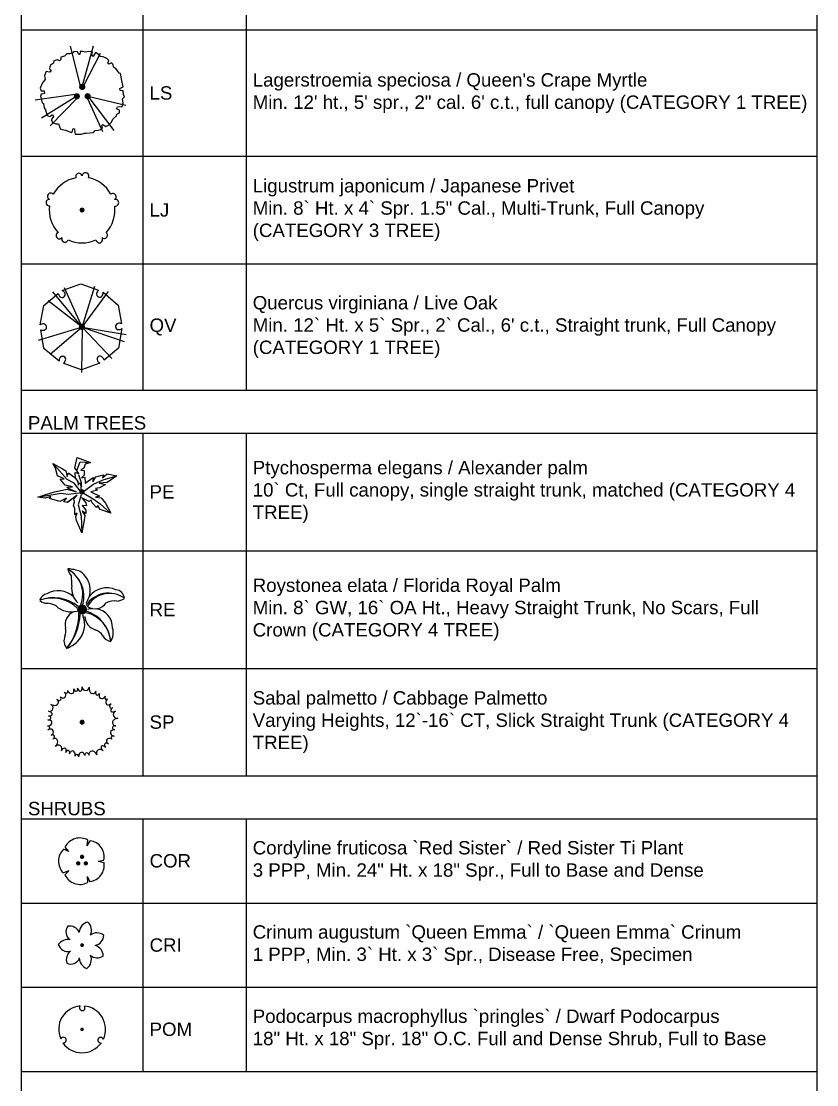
# Model space of a CAD drawing. Header units: feet. Extents: x 919634 to 928945, y 707022 to 708026.
# Drawn here: x 919835.5 to 919954.5, y 707335.8 to 707494.9 of the extents above; entities that cross this region are included whole.
import ezdxf

# ---------------------------------------------------------------- set-up
doc = ezdxf.new("R2010")
doc.units = ezdxf.units.FT
doc.header["$LTSCALE"] = 20
doc.header["$MEASUREMENT"] = 0
for name, color, linetype in [('L-SCHD-TEXT-035M', 7, 'Continuous'), ('LK-SHRB-035M', 4, 'Continuous'), ('LK-SHRB-TRNK', 3, 'Continuous'), ('LK-TREE-013M', 6, 'Continuous'), ('LK-TREE-025M', 2, 'Continuous'), ('LK-TREE-035M', 123, 'Continuous'), ('LK-TREE-050M', 2, 'Continuous'), ('LK-TREE-TRNK', 32, 'Continuous')]:
    doc.layers.add(name, color=color, linetype=linetype)
doc.styles.add('SCHEDULE HEADER', font='arial.ttf')
doc.styles.add('SCHEDULE TEXT', font='arial.ttf')
doc.styles.add('SCHEDULE TITLE', font='arial.ttf')

# ---------------------------------------------------------------- blocks, each defined once
blk = doc.blocks.new('*T204')
at = {"layer": 'L-SCHD-TEXT-035M', "color": 0, "linetype": 'ByBlock', "lineweight": -2, "transparency": 16777216}
for p, q in [((0, 0), (119.06, 0)), ((0, 0), (0, -631.42)), ((119.06, 0), (119.06, -631.42)), ((0, -7.2), (119.06, -7.2)), ((18.2, -7.2), (18.2, -13.6)), ((33.64, -7.2), (33.64, -13.6)), ((0, -13.6), (119.06, -13.6)), ((0, -20), (119.06, -20)), ((18.2, -20), (18.2, -214.1)), ((33.64, -20), (33.64, -214.1)), ((0, -38.9), (119.06, -38.9)), ((0, -56.5), (119.06, -56.5)), ((0, -74.1), (119.06, -74.1)), ((0, -93), (119.06, -93)), ((0, -109.1), (119.06, -109.1)), ((0, -125.2), (119.06, -125.2)), ((0, -144.1), (119.06, -144.1)), ((0, -160.2), (119.06, -160.2)), ((0, -179.1), (119.06, -179.1)), ((0, -195.2), (119.06, -195.2)), ((0, -214.1), (119.06, -214.1)), ((0, -220.51), (119.06, -220.51)), ((18.2, -220.51), (18.2, -271.81)), ((33.64, -220.51), (33.64, -271.81)), ((0, -238.11), (119.06, -238.11)), ((0, -255.71), (119.06, -255.71)), ((0, -271.81), (119.06, -271.81)), ((0, -278.21), (119.06, -278.21)), ((18.2, -278.21), (18.2, -316.01)), ((33.64, -278.21), (33.64, -316.01)), ((0, -290.81), (119.06, -290.81)), ((0, -303.41), (119.06, -303.41)), ((0, -316.01), (119.06, -316.01)), ((0, -322.41), (119.06, -322.41)), ((18.2, -322.41), (18.2, -448.41)), ((33.64, -322.41), (33.64, -448.41)), ((0, -335.01), (119.06, -335.01)), ((0, -347.61), (119.06, -347.61)), ((0, -360.21), (119.06, -360.21)), ((0, -372.81), (119.06, -372.81)), ((0, -385.41), (119.06, -385.41)), ((0, -398.01), (119.06, -398.01)), ((0, -410.61), (119.06, -410.61)), ((0, -423.21), (119.06, -423.21)), ((0, -435.81), (119.06, -435.81)), ((0, -448.41), (119.06, -448.41)), ((0, -454.81), (119.06, -454.81)), ((18.2, -454.81), (18.2, -505.21)), ((33.64, -454.81), (33.64, -505.21)), ((0, -467.41), (119.06, -467.41)), ((0, -480.01), (119.06, -480.01)), ((0, -492.61), (119.06, -492.61)), ((0, -505.21), (119.06, -505.21)), ((0, -511.61), (119.06, -511.61)), ((18.2, -511.61), (18.2, -599.81)), ((33.64, -511.61), (33.64, -599.81)), ((0, -524.21), (119.06, -524.21)), ((0, -536.81), (119.06, -536.81)), ((0, -549.41), (119.06, -549.41)), ((0, -562.01), (119.06, -562.01)), ((0, -574.61), (119.06, -574.61)), ((0, -587.21), (119.06, -587.21)), ((0, -599.81), (119.06, -599.81)), ((0, -606.22), (119.06, -606.22)), ((18.2, -606.22), (18.2, -631.42)), ((33.64, -606.22), (33.64, -631.42)), ((0, -618.82), (119.06, -618.82)), ((0, -631.42), (119.06, -631.42))]:
    blk.add_line(p, q, dxfattribs=at)
at = {"layer": 'L-SCHD-TEXT-035M', "color": 0, "transparency": 16777216, "char_height": 2}
for s, insert, width, attachment_point, style in [('^JSYMBOL', (1, -13.1), 16.2, 7, 'SCHEDULE HEADER'), ('^JCODE', (19.2, -13.1), 13.4366, 7, 'SCHEDULE HEADER'), ('^JBOTANICAL / COMMON NAME', (34.64, -13.1), 83.4216, 7, 'SCHEDULE HEADER'), ('^JTREES', (1, -19.5), 117.0581, 7, 'SCHEDULE HEADER'), ('Bursera simaruba / Gumbo Limbo^JMin. 12` Ht. x 5` Spr. 2" Cal., 6\' c.t., Single Straight Trunk, Full Canopy (CATEGORY 1 TREE)', (34.64, -29.45), 83.4216, 4, 'SCHEDULE TEXT'), ('BU', (19.2, -29.45), 13.4366, 4, 'SCHEDULE TEXT'), ('Clusia rosea / Pitch Apple^JMin. 10` Ht. x 4` Spr. 2" Cal. 5\' c.t. Single Straight Trunk, Full Canopy (CATEGORY 2 TREE)', (34.64, -47.7), 83.4216, 4, 'SCHEDULE TEXT'), ('CR', (19.2, -47.7), 13.4366, 4, 'SCHEDULE TEXT'), ('Coccoloba diversifolia / Pigeon Plum^JMin. 10` Ht. x 4` Spr., 2" Cal., 5\' c.t., Single Straight Trunk, Full Canopy (CATEGORY 2 TREE)', (34.64, -65.3), 83.4216, 4, 'SCHEDULE TEXT'), ('CO', (19.2, -65.3), 13.4366, 4, 'SCHEDULE TEXT'), ('Conocarpus erectus / Green Buttonwood^JMin. 12` Ht. x 5` Spr., 2.5" Cal., 6\' c.t., Single Straight Trunk, Full Canopy (CATEGORY 1 TREE)', (34.64, -83.55), 83.4216, 4, 'SCHEDULE TEXT'), ('CE', (19.2, -83.55), 13.4366, 4, 'SCHEDULE TEXT'), ('Conocarpus erectus sericeus / Silver Buttonwood^JMin. 10` Ht. x 4` Spr., 1.5" Cal., 5\' c.t., Single Straight Trunk, Full Canopy (CATEGORY 3 TREE)', (34.64, -101.05), 83.4216, 4, 'SCHEDULE TEXT'), ('CS', (19.2, -101.05), 13.4366, 4, 'SCHEDULE TEXT'), ('Cordia sebestena / Orange Geiger Tree^JMin. 10` Ht. x 4` Spr. 2" Cal. Min. 5\' c.t., Single Straight Trunk, Full Canopy (CATEGORY 2 TREE)', (34.64, -117.15), 83.4216, 4, 'SCHEDULE TEXT'), ('CG', (19.2, -117.15), 13.4366, 4, 'SCHEDULE TEXT'), ('Delonix regia / Royal Poinciana^JMin. 18` Ht. x 10` Spr., 6" Cal., Single Straight leader, Full Canopy (CATEGORY 1 TREE)', (34.64, -134.65), 83.4216, 4, 'SCHEDULE TEXT'), ('DR', (19.2, -134.65), 13.4366, 4, 'SCHEDULE TEXT'), ('Elaeocarpus decipiens / Japanese Blueberry Tree^JMin. 10` Ht. x 4` Spr., 2" cal., 5` c.t., Full dense canopy (CATEGORY 2 TREE)', (34.64, -152.15), 83.4216, 4, 'SCHEDULE TEXT'), ('ED', (19.2, -152.15), 13.4366, 4, 'SCHEDULE TEXT'), ('Lagerstroemia speciosa / Queen\'s Crape Myrtle^JMin. 12\' ht., 5\' spr., 2" cal. 6\' c.t., full canopy (CATEGORY 1 TREE)', (34.64, -169.65), 83.4216, 4, 'SCHEDULE TEXT'), ('LS', (19.2, -169.65), 13.4366, 4, 'SCHEDULE TEXT'), ('Ligustrum japonicum / Japanese Privet^JMin. 8` Ht. x 4` Spr. 1.5" Cal., Multi-Trunk, Full Canopy (CATEGORY 3 TREE)', (34.64, -187.15), 83.4216, 4, 'SCHEDULE TEXT'), ('LJ', (19.2, -187.15), 13.4366, 4, 'SCHEDULE TEXT'), ("Quercus virginiana / Live Oak^JMin. 12` Ht. x 5` Spr., 2` Cal., 6' c.t., Straight trunk, Full Canopy (CATEGORY 1 TREE)", (34.64, -204.65), 83.4216, 4, 'SCHEDULE TEXT'), ('QV', (19.2, -204.65), 13.4366, 4, 'SCHEDULE TEXT'), ('^JPALM TREES', (1, -220.01), 117.0581, 7, 'SCHEDULE HEADER'), ('Ptychosperma elegans / Alexander palm^J10` Ct, Full canopy, single straight trunk, matched (CATEGORY 4 TREE)', (34.64, -229.31), 83.4216, 4, 'SCHEDULE TEXT'), ('PE', (19.2, -229.31), 13.4366, 4, 'SCHEDULE TEXT'), ('Roystonea elata / Florida Royal Palm^JMin. 8` GW, 16` OA Ht., Heavy Straight Trunk, No Scars, Full Crown (CATEGORY 4 TREE)', (34.64, -246.91), 83.4216, 4, 'SCHEDULE TEXT'), ('RE', (19.2, -246.91), 13.4366, 4, 'SCHEDULE TEXT'), ('Sabal palmetto / Cabbage Palmetto^JVarying Heights, 12`-16` CT, Slick Straight Trunk (CATEGORY 4 TREE)', (34.64, -263.76), 83.4216, 4, 'SCHEDULE TEXT'), ('SP', (19.2, -263.76), 13.4366, 4, 'SCHEDULE TEXT'), ('^JSHRUBS', (1, -277.71), 117.0581, 7, 'SCHEDULE HEADER'), ('Cordyline fruticosa `Red Sister` / Red Sister Ti Plant^J3 PPP, Min. 24" Ht. x 18" Spr., Full to Base and Dense', (34.64, -284.51), 83.4216, 4, 'SCHEDULE TEXT'), ('COR', (19.2, -284.51), 13.4366, 4, 'SCHEDULE TEXT'), ('Crinum augustum `Queen Emma` / `Queen Emma` Crinum^J1 PPP, Min. 3` Ht. x 3` Spr., Disease Free, Specimen', (34.64, -297.11), 83.4216, 4, 'SCHEDULE TEXT'), ('CRI', (19.2, -297.11), 13.4366, 4, 'SCHEDULE TEXT'), ('Podocarpus macrophyllus `pringles` / Dwarf Podocarpus^J18" Ht. x 18" Spr. 18" O.C. Full and Dense Shrub, Full to Base', (34.64, -309.71), 83.4216, 4, 'SCHEDULE TEXT'), ('POM', (19.2, -309.71), 13.4366, 4, 'SCHEDULE TEXT'), ('^JSHRUB AREAS', (1, -321.91), 117.0581, 7, 'SCHEDULE HEADER'), ('Callicarpa americana / American Beautyberry^JMin. 18" ht.  x 18" spr., 24" o.c., full and dense', (34.64, -328.71), 83.4216, 4, 'SCHEDULE TEXT'), ('CAA', (19.2, -328.71), 13.4366, 4, 'SCHEDULE TEXT'), ('Chrysobalanus icaco `Red Tip` / Red Tip Cocoplum^JMin. 24" HT. x 24" Sprd., Full to Base and Dense, 24" O.C.', (34.64, -341.31), 83.4216, 4, 'SCHEDULE TEXT'), ('CHR', (19.2, -341.31), 13.4366, 4, 'SCHEDULE TEXT'), ('Clusia Guttifera / Small leaf clusia^JMin. 36" Ht. x 30" Spr, Full to Base and Dense, 30" o.c.', (34.64, -353.91), 83.4216, 4, 'SCHEDULE TEXT'), ('CLD3', (19.2, -353.91), 13.4366, 4, 'SCHEDULE TEXT'), ('Conocarpus erectus sericeus / Silver Buttonwood^JMin. 24" Ht. x 24" Spr., Bush Form, Full to Base and Dense, 24" O.C.', (34.64, -366.51), 83.4216, 4, 'SCHEDULE TEXT'), ('CES', (19.2, -366.51), 13.4366, 4, 'SCHEDULE TEXT'), ('Hamelia patens \'Calusa\' / Dwarf Firebush^JMin., 18" HT. x 18" Spr., Full to Base and Dense, 24" O.C.', (34.64, -379.11), 83.4216, 4, 'SCHEDULE TEXT'), ('HAM', (19.2, -379.11), 13.4366, 4, 'SCHEDULE TEXT'), ('Philodendron\'Xanadu\' / Dwarf Philodendron^JMIN. 16" X 18" SPR.. 18" O.C.', (34.64, -391.71), 83.4216, 4, 'SCHEDULE TEXT'), ('PHI', (19.2, -391.71), 13.4366, 4, 'SCHEDULE TEXT'), ('Podocarpus macrophyllus / Podocarpus^JMin. 48" Ht. x 18" Spr., Full to Base and Densee, 18" O.C. ', (34.64, -404.31), 83.4216, 4, 'SCHEDULE TEXT'), ('POD', (19.2, -404.31), 13.4366, 4, 'SCHEDULE TEXT'), ('Psychotria nervosa \'Little Psycho\' / Dwarf Wild Coffee^JMin. 18" Ht. x 18" Spr. 18" O.C. Full and Dense Shrub, Full to Edge of Pot', (34.64, -416.91), 83.4216, 4, 'SCHEDULE TEXT'), ('PSY', (19.2, -416.91), 13.4366, 4, 'SCHEDULE TEXT'), ('Serenoa repens / Saw Palmetto^JMin. 36" Ht. x 30" Spr. 30" O.C. Full and Dense Shrub, Full to Edge of Pot', (34.64, -429.51), 83.4216, 4, 'SCHEDULE TEXT'), ('SER', (19.2, -429.51), 13.4366, 4, 'SCHEDULE TEXT'), ('Zamia pumila / Coontie^JMin. 18" Ht. x 18" Spr., Full and Dense, No Spots, 24" O.C., ', (34.64, -442.11), 83.4216, 4, 'SCHEDULE TEXT'), ('ZAM', (19.2, -442.11), 13.4366, 4, 'SCHEDULE TEXT'), ('^JGRASSES', (1, -454.31), 117.0581, 7, 'SCHEDULE HEADER'), ('Hymenocallis latifolia / Spider Lily^JMin. 18" Ht. x 18" Spr., Fully Rooted and Dense, 18" O.C., ', (34.64, -461.11), 83.4216, 4, 'SCHEDULE TEXT'), ('HYM', (19.2, -461.11), 13.4366, 4, 'SCHEDULE TEXT'), ('Muhlenbergia capillaris / Pink Muhly Grass^JMin. 18" HT. x 18" Sprd., Fully Rooted and Dense, 24" O.C.', (34.64, -473.71), 83.4216, 4, 'SCHEDULE TEXT'), ('MUH', (19.2, -473.71), 13.4366, 4, 'SCHEDULE TEXT'), ('Tripsacum dactyloides / Fakahatchee Grass^JMin. 36" ht. x 24" spr, 30" o.c.', (34.64, -486.31), 83.4216, 4, 'SCHEDULE TEXT'), ('FAK', (19.2, -486.31), 13.4366, 4, 'SCHEDULE TEXT'), ('Tripsacum floridanum / Dwarf Fakahatchee Grass^JMin. 18"  HT. x 18" Sprd., Fully Rooted and Dense, 24" O.C.', (34.64, -498.91), 83.4216, 4, 'SCHEDULE TEXT'), ('TRF', (19.2, -498.91), 13.4366, 4, 'SCHEDULE TEXT'), ('^JGROUND COVERS', (1, -511.11), 117.0581, 7, 'SCHEDULE HEADER'), ('Ficus microcarpa `Green Island` / Green Island Ficus^JMin. 12" Ht. x 12" Sprd., Fully Rooted and Dense, 12" O.C.', (34.64, -517.91), 83.4216, 4, 'SCHEDULE TEXT'), ('FIC', (19.2, -517.91), 13.4366, 4, 'SCHEDULE TEXT'), ('Glandularia maritima / Beach Verbena^JMin. 8" HT. x 8" Sprd., Full and Dense, 12" O.C.', (34.64, -530.51), 83.4216, 4, 'SCHEDULE TEXT'), ('GLA', (19.2, -530.51), 13.4366, 4, 'SCHEDULE TEXT'), ('Helianthus debilis / Dune Sunflower^JMin. 18" Ht. x 18" Sprd., 24" O.C., Full and Dense', (34.64, -543.11), 83.4216, 4, 'SCHEDULE TEXT'), ('HEL', (19.2, -543.11), 13.4366, 4, 'SCHEDULE TEXT'), ('Ilex vomitoria `Nana` / Dwarf Yaupon^JMin. 12" Ht. x 12" Spr. 18" O.C. Full and Dense Shrub, Full to Edge of Pot', (34.64, -555.71), 83.4216, 4, 'SCHEDULE TEXT'), ('ILV', (19.2, -555.71), 13.4366, 4, 'SCHEDULE TEXT'), ('Juniperus chinensis `parsonii` / Parsoni juniper^JMin. 12" Ht.  x 18" Sprd., 24" O.C., Full and Dense', (34.64, -568.31), 83.4216, 4, 'SCHEDULE TEXT'), ('JUP', (19.2, -568.31), 13.4366, 4, 'SCHEDULE TEXT'), ('Salvia coccinea / Sage, Tropical Red^JMin. 12" ht. x 12" spr., full to base, 18" o.c.', (34.64, -580.91), 83.4216, 4, 'SCHEDULE TEXT'), ('SAL', (19.2, -580.91), 13.4366, 4, 'SCHEDULE TEXT'), ('Trachelospermum asiaticum `Minima` / Minima Jasmine^JMin. 12" Ht. x 18" Spr., 18" O.C., Full to Edge of Pot', (34.64, -593.51), 83.4216, 4, 'SCHEDULE TEXT'), ('TRA', (19.2, -593.51), 13.4366, 4, 'SCHEDULE TEXT'), ('^JSOD AND MULCH', (1, -605.72), 117.0581, 7, 'SCHEDULE HEADER'), ('Shredded Melaleuca / Mulch^JFree of Foreign Materials and Weeds, Minimum Depth After Settling Shall be 3"; Quantity to be Verified in the Field', (34.64, -612.52), 83.4216, 4, 'SCHEDULE TEXT'), ('MULCH', (19.2, -612.52), 13.4366, 4, 'SCHEDULE TEXT'), ('Stenotaphrum secundatum `Floritam` / Floritam St. Augustine Sod^JDisease Free, Laid Tightly w/ Staggered Joints, Rolled and Sanded to Level Lawn *Quantity to be Verified in the Field', (34.64, -625.12), 83.4216, 4, 'SCHEDULE TEXT'), ('SOD', (19.2, -625.12), 13.4366, 4, 'SCHEDULE TEXT')]:
    blk.add_mtext(s, dxfattribs=dict(at, insert=insert, width=width, attachment_point=attachment_point, style=style))
blk = doc.blocks.new('TREE-DCID-208')
at = {"layer": 'LK-TREE-013M'}
for p, q in [((0.002, 0.075), (0.138, 0.574)), ((-0.084, -0.019), (-0.57, -0.086)), ((0.068, -0.039), (0.387, -0.454))]:
    blk.add_line(p, q, dxfattribs=at)
at = {"layer": 'LK-TREE-025M'}
for p, q in [((0.017, 0.082), (0.222, 0.483)), ((-0.064, -0.039), (-0.494, -0.305)), ((0.07, -0.037), (0.533, -0.149))]:
    blk.add_line(p, q, dxfattribs=at)
at = {"layer": 'LK-TREE-035M'}
for p, q in [((-0.02, 0.087), (-0.14, 0.57)), ((-0.063, -0.068), (-0.389, -0.4)), ((0.064, -0.065), (0.25, -0.468))]:
    blk.add_line(p, q, dxfattribs=at)
at = {"layer": 'LK-TREE-050M'}
blk.add_lwpolyline([(-0.022, 0.506), (-0.029, 0.469), (-0.04, 0.467), (-0.055, 0.502), (-0.099, 0.504), (-0.108, 0.487), (-0.151, 0.478), (-0.184, 0.478), (-0.213, 0.449), (-0.257, 0.436), (-0.257, 0.406), (-0.276, 0.39), (-0.298, 0.403), (-0.342, 0.39), (-0.349, 0.362), (-0.384, 0.34), (-0.392, 0.318), (-0.397, 0.294), (-0.375, 0.274), (-0.39, 0.255), (-0.436, 0.261), (-0.458, 0.213), (-0.449, 0.163), (-0.471, 0.138), (-0.491, 0.106), (-0.509, 0.06), (-0.498, 0.025), (-0.46, 0.025), (-0.456, -0.006), (-0.498, -0.013), (-0.506, -0.039), (-0.485, -0.12), (-0.467, -0.127), (-0.46, -0.179), (-0.445, -0.205), (-0.423, -0.273), (-0.392, -0.284), (-0.36, -0.26), (-0.349, -0.284), (-0.377, -0.324), (-0.355, -0.361), (-0.32, -0.376), (-0.287, -0.374), (-0.276, -0.405), (-0.261, -0.437), (-0.2, -0.451), (-0.13, -0.481), (-0.121, -0.47), (-0.11, -0.431), (-0.092, -0.435), (-0.086, -0.483), (-0.084, -0.499), (-0.005, -0.501), (0.03, -0.486), (0.05, -0.488), (0.14, -0.481), (0.16, -0.455), (0.197, -0.451), (0.23, -0.444), (0.247, -0.422), (0.239, -0.391), (0.252, -0.383), (0.287, -0.407), (0.322, -0.391), (0.357, -0.352), (0.372, -0.319), (0.418, -0.275), (0.423, -0.258), (0.455, -0.24), (0.455, -0.208), (0.42, -0.192), (0.431, -0.166), (0.486, -0.164), (0.501, -0.12), (0.493, -0.07), (0.515, -0.045), (0.504, -0.017), (0.501, 0.027), (0.464, 0.031), (0.46, 0.057), (0.501, 0.075), (0.484, 0.154), (0.469, 0.237), (0.449, 0.241), (0.412, 0.298), (0.385, 0.309), (0.374, 0.349), (0.359, 0.368), (0.326, 0.349), (0.313, 0.364), (0.324, 0.397), (0.302, 0.421), (0.258, 0.441), (0.223, 0.443), (0.206, 0.465), (0.164, 0.491), (0.136, 0.445), (0.12, 0.458), (0.127, 0.502), (0.081, 0.504), (0.044, 0.495), (0.006, 0.504)], close=True, dxfattribs=at)
at = {"layer": 'LK-TREE-TRNK', "const_width": 0.0375}
for points in [[(-0.017, 0.075, 1), (0.021, 0.075, 1)], [(-0.082, -0.039, 1), (-0.045, -0.039, 1)], [(0.049, -0.039, 1), (0.087, -0.039, 1)]]:
    blk.add_lwpolyline(points, format="xyb", close=True, dxfattribs=at)
blk = doc.blocks.new('TREE-SIMP-021')
at = {"layer": 'LK-TREE-050M'}
for centre, radius, start, end in [((-0.004, 0.003), 0.495, 100.5016, 151.0925), ((-0.048, 0.509), 0.0494, 12.3744, 201.2618), ((0.051, 0.516), 0.051, 330.3524, 176.4177), ((0, 0), 0.5, 28.8519, 78.9897), ((-0.475, 0.208), 0.051, 42.4333, 248.4177), ((0.469, 0.203), 0.0494, 300.3744, 129.2618), ((0.507, 0.111), 0.051, 258.3524, 104.4177), ((-0.499, 0.112), 0.0494, 84.3744, 273.2618), ((0, 0), 0.5, 172.8519, 222.9897), ((0, 0), 0.5, 316.8519, 6.9897), ((-0.345, -0.387), 0.051, 114.3524, 320.4177), ((-0.26, -0.44), 0.0494, 156.3744, 345.2618), ((0, 0), 0.5, 244.8519, 294.9897), ((0.262, -0.448), 0.051, 183.854, 32.4177), ((0.338, -0.383), 0.0494, 228.3744, 57.2618)]:
    blk.add_arc(centre, radius, start, end, dxfattribs=at)
at = {"layer": 'LK-TREE-TRNK', "const_width": 0.0375}
blk.add_lwpolyline([(-0.019, 0, 1), (0.019, 0, 1)], format="xyb", close=True, dxfattribs=at)
blk = doc.blocks.new('TREE-DCID-109')
at = {"layer": 'LK-TREE-013M'}
for q in [(-0.36, 0.433), (-0.217, 0.482), (0.518, -0.176), (0.541, -0.09)]:
    blk.add_line((0, 0), q, dxfattribs=at)
at = {"layer": 'LK-TREE-025M'}
for q in [(0.326, 0.436), (-0.538, -0.167), (-0.393, -0.338)]:
    blk.add_line((0, 0), q, dxfattribs=at)
at = {"layer": 'LK-TREE-035M'}
for q in [(0.155, 0.502), (-0.415, 0.324), (-0.007, -0.561), (0.367, -0.386)]:
    blk.add_line((0, 0), q, dxfattribs=at)
at = {"layer": 'LK-TREE-050M'}
blk.add_lwpolyline([(0.258, 0.427), (0.444, 0.27), (0.484, 0.043, 0.127189), (0.44, 0.044, 0.875318), (0.449, -0.032, 0.149076), (0.49, -0.02), (0.447, -0.258), (0.27, -0.407, 0.127189), (0.249, -0.369, 0.875318), (0.188, -0.414, 0.149076), (0.219, -0.443), (-0.009, -0.526), (-0.226, -0.447, 0.127189), (-0.203, -0.409, 0.875318), (-0.273, -0.379, 0.149076), (-0.283, -0.421), (-0.469, -0.264), (-0.509, -0.036, 0.127189), (-0.465, -0.038, 0.875318), (-0.474, 0.038, 0.149076), (-0.515, 0.026), (-0.472, 0.265), (-0.295, 0.413, 0.127189), (-0.274, 0.375, 0.875318), (-0.213, 0.42, 0.149076), (-0.244, 0.45), (-0.016, 0.532), (0.202, 0.453, 0.127189), (0.179, 0.416, 0.875318), (0.249, 0.385, 0.149076)], format="xyb", close=True, dxfattribs=at)
at = {"layer": 'LK-TREE-TRNK', "const_width": 0.0375}
blk.add_lwpolyline([(-0.019, 0, 1), (0.019, 0, 1)], format="xyb", close=True, dxfattribs=at)
blk = doc.blocks.new('TREE-PALM-011')
at = {"layer": 'LK-TREE-013M'}
for p, q in [((-0.212, 0.175), (-0.395, 0.384)), ((-0.026, 0.425), (0.115, 0.417)), ((0.161, 0.107), (0.297, 0.172)), ((0.297, 0.172), (0.475, 0.221)), ((-0.298, -0.022), (-0.607, -0.076)), ((-0.054, -0.181), (-0.015, -0.342)), ((0.258, -0.167), (0.399, -0.298)), ((-0.015, -0.342), (-0.003, -0.568))]:
    blk.add_line(p, q, dxfattribs=at)
at = {"layer": 'LK-TREE-025M'}
for p, q in [((-0.103, 0.342), (-0.069, 0.487)), ((-0.376, 0.337), (-0.414, 0.4)), ((-0.414, 0.4), (-0.277, 0.326)), ((-0.347, 0.225), (-0.376, 0.337)), ((-0.277, 0.326), (-0.232, 0.296)), ((-0.047, 0.258), (-0.103, 0.342)), ((-0.076, 0.303), (-0.026, 0.425)), ((-0.312, 0.182), (-0.254, 0.185)), ((-0.237, 0.094), (-0.312, 0.182)), ((-0.113, 0.124), (-0.212, 0.175)), ((-0.209, 0.216), (-0.193, 0.268)), ((-0.098, 0.276), (-0.047, 0.258)), ((-0.092, 0.189), (-0.098, 0.276)), ((-0.009, 0.127), (-0.044, 0.242)), ((0.042, 0.122), (0.158, 0.204)), ((0.152, 0.143), (0.193, 0.211)), ((0.193, 0.211), (0.304, 0.242)), ((0.288, 0.199), (0.356, 0.255)), ((0.356, 0.255), (0.493, 0.225)), ((-0.497, -0.031), (-0.39, 0)), ((-0.39, 0), (-0.211, 0.039)), ((-0.215, 0.069), (-0.136, 0.073)), ((-0.194, 0.048), (-0.215, 0.069)), ((-0.211, 0.039), (-0.084, 0.003)), ((-0.084, 0.003), (-0.194, 0.048)), ((-0.028, 0.016), (-0.113, 0.124)), ((-0.054, 0.095), (-0.036, 0.131)), ((-0.011, 0.031), (-0.009, 0.127)), ((0.027, 0.011), (0.161, 0.107)), ((-0.627, -0.075), (-0.497, -0.031)), ((-0.523, -0.087), (-0.627, -0.075)), ((-0.462, -0.094), (-0.442, -0.067)), ((-0.313, -0.137), (-0.462, -0.094)), ((-0.196, -0.037), (-0.298, -0.022)), ((-0.26, -0.14), (-0.219, -0.09)), ((-0.208, -0.148), (-0.26, -0.14)), ((-0.035, -0.016), (-0.196, -0.037)), ((-0.121, -0.193), (-0.108, -0.141)), ((-0.116, -0.097), (-0.078, -0.054)), ((-0.108, -0.141), (-0.116, -0.097)), ((-0.015, -0.042), (-0.054, -0.181)), ((0.1, -0.135), (-0.004, -0.086)), ((0.03, -0.025), (0.158, -0.097)), ((0.142, -0.156), (0.128, -0.117)), ((0.158, -0.097), (0.258, -0.167)), ((-0.103, -0.236), (-0.121, -0.193)), ((-0.102, -0.323), (-0.103, -0.236)), ((0.203, -0.222), (0.142, -0.156)), ((0.254, -0.247), (0.221, -0.193)), ((0.405, -0.302), (0.254, -0.247)), ((-0.07, -0.303), (-0.102, -0.323)), ((-0.086, -0.354), (-0.07, -0.303)), ((-0.077, -0.405), (-0.086, -0.354)), ((-0.002, -0.579), (-0.077, -0.405))]:
    blk.add_line(p, q, dxfattribs=at)
at = {"layer": 'LK-TREE-035M'}
for p, q in [((-0.069, 0.487), (0.118, 0.416)), ((0.025, 0.334), (-0.017, 0.305)), ((-0.017, 0.305), (0.03, 0.303)), ((0.118, 0.416), (0.044, 0.394)), ((-0.254, 0.185), (-0.347, 0.225)), ((-0.232, 0.296), (-0.209, 0.216)), ((-0.193, 0.268), (-0.118, 0.215)), ((-0.118, 0.215), (-0.092, 0.189)), ((0.028, 0.237), (-0.01, 0.201)), ((-0.01, 0.201), (0.038, 0.207)), ((0.158, 0.204), (0.152, 0.143)), ((0.304, 0.242), (0.288, 0.199)), ((-0.136, 0.073), (-0.237, 0.094)), ((-0.036, 0.131), (-0.009, 0.07)), ((0.245, 0.055), (0.191, 0.046)), ((0.191, 0.046), (0.219, 0.025)), ((0.357, 0.133), (0.244, 0.123)), ((0.244, 0.123), (0.331, 0.104)), ((-0.442, -0.067), (-0.523, -0.087)), ((-0.219, -0.09), (-0.313, -0.137)), ((-0.068, -0.048), (-0.208, -0.148)), ((-0.078, -0.054), (-0.205, -0.147)), ((-0.004, -0.086), (0.054, -0.155)), ((0.128, -0.117), (0.1, -0.135)), ((0.25, -0.06), (0.189, -0.075)), ((0.189, -0.075), (0.271, -0.082)), ((0, -0.195), (0.055, -0.261)), ((0.065, -0.199), (0, -0.195)), ((0.052, -0.305), (0.003, -0.272)), ((0.003, -0.272), (0.037, -0.332)), ((0.221, -0.193), (0.203, -0.222)), ((0.332, -0.162), (0.405, -0.302)), ((0.023, -0.43), (-0.002, -0.579))]:
    blk.add_line(p, q, dxfattribs=at)
at = {"layer": 'LK-TREE-050M'}
for p, q in [((0.044, 0.394), (0.025, 0.334)), ((0.03, 0.303), (0.028, 0.237)), ((-0.092, 0.189), (-0.06, 0.149)), ((0.038, 0.207), (0.042, 0.122)), ((0.493, 0.225), (0.357, 0.133)), ((-0.06, 0.149), (-0.054, 0.095)), ((0.219, 0.025), (0.126, 0.002)), ((0.126, 0.002), (0.25, -0.06)), ((0.331, 0.104), (0.245, 0.055)), ((0.271, -0.082), (0.332, -0.162)), ((0.055, -0.261), (0.052, -0.305)), ((0.054, -0.155), (0.065, -0.199)), ((0.037, -0.332), (0.023, -0.43))]:
    blk.add_line(p, q, dxfattribs=at)
at = {"layer": 'LK-TREE-TRNK', "const_width": 0.0375}
blk.add_lwpolyline([(0.001, -0.019, 1), (-0.001, 0.019, 1)], format="xyb", close=True, dxfattribs=at)
blk = doc.blocks.new('TREE-PALM-041')
at = {"layer": 'LK-TREE-013M'}
for centre, radius, start, end in [((-0.372, 0.163), 0.395, 344.7768, 61.0692), ((-0.356, 0.191), 0.365, 338.6686, 60.9385), ((-0.36, -0.355), 0.503, 51.6225, 110.1516), ((-0.376, -0.31), 0.456, 46.1981, 109.9457), ((0.334, -0.134), 0.34, 54.0893, 147.3792), ((0.346, -0.117), 0.32, 54.0343, 152.47), ((-0.723, -0.058), 0.683, 320.9913, 0.958), ((-0.759, -0.017), 0.737, 320.2897, 356.6002), ((-0.04, -0.433), 0.403, 4.9849, 76.9143), ((-0.088, -0.451), 0.454, 5.9321, 71.7258)]:
    blk.add_arc(centre, radius, start, end, dxfattribs=at)
at = {"layer": 'LK-TREE-035M'}
for centre, radius, start, end in [((-0.185, 0.11), 0.402, 66.3043, 89.2588), ((-0.012, 0.54), 0.17, 190.3649, 224.1151), ((-0.816, 0.334), 0.687, 357.2418, 7.2817), ((-0.175, 0.245), 0.278, 323.8983, 56.83), ((0.135, 0.27), 0.267, 173.2307, 224.6322), ((0.313, -0.003), 0.277, 65.5809, 143.6588), ((-0.416, 0.082), 0.121, 103.9495, 162.4386), ((-0.303, -0.047), 0.284, 46.3344, 119.9193), ((0.415, 0.131), 0.119, 4.3095, 84.3421), ((0.406, 0.353), 0.25, 277.816, 300.0136), ((-0.444, 0.213), 0.134, 228.2207, 272.7252), ((-0.45, -0.147), 0.227, 57.7063, 86.9435), ((-0.136, 0.258), 0.287, 227.8407, 285.3886), ((0.142, -0.232), 0.243, 93.0427, 107.8907), ((0.164, 0.179), 0.17, 237.7456, 326.3428), ((0.142, -0.232), 0.243, 359.9178, 79.8431), ((0.401, -0.094), 0.203, 79.0208, 118.4619), ((-0.039, -0.19), 0.175, 113.9028, 194.2622), ((-0.269, -0.188), 0.302, 314.7284, 23.3372), ((0.22, -0.078), 0.186, 183.6258, 252.7756), ((-0.358, -0.275), 0.155, 336.5198, 15.4301), ((0.125, -0.404), 0.154, 28.2288, 75.0142), ((0.19, -0.291), 0.204, 326.1721, 16.5871), ((-0.084, -0.395), 0.144, 155.9413, 219.774), ((0.401, -0.242), 0.167, 212.3504, 256.3272), ((-0.434, 0.026), 0.571, 294.7574, 311.3827)]:
    blk.add_arc(centre, radius, start, end, dxfattribs=at)
at = {"layer": 'LK-TREE-TRNK', "const_width": 0.0625}
blk.add_lwpolyline([(-0.026, 0.017, 1), (0.026, -0.017, 1)], format="xyb", close=True, dxfattribs=at)
blk = doc.blocks.new('TREE-SIMP-050')
at = {"layer": 'LK-TREE-050M'}
for points in [[(-0.217, 0.477, 0.231941), (-0.168, 0.432, 0.403646), (-0.125, 0.46, 0.128377), (-0.127, 0.503, 0.200456), (-0.111, 0.476, 0.512109), (-0.068, 0.483, 0.244908), (-0.069, 0.514, 0.019838), (-0.05, 0.478, 0.649211), (-0.006, 0.487, 0.098861), (0, 0.536)], [(0, 0.532, 0.92387), (0.109, 0.532, 0.068201), (0.114, 0.473, 0.418161), (0.179, 0.435, 0.237434), (0.21, 0.468, 0.084258), (0.203, 0.442, 0.532572), (0.243, 0.413, 0.225968), (0.262, 0.433, 0.121249), (0.257, 0.391, 0.454143), (0.312, 0.36, 0.210611), (0.351, 0.396, 0.143881), (0.344, 0.362, 0.352237), (0.367, 0.347, 0.123809), (0.387, 0.355)], [(-0.506, 0.165, 0.92387), (-0.472, 0.268, 0.068201), (-0.415, 0.254, 0.418161), (-0.359, 0.305, 0.237434), (-0.38, 0.344, 0.084258), (-0.357, 0.33, 0.532572), (-0.318, 0.359, 0.225968), (-0.33, 0.382, 0.121249), (-0.292, 0.366, 0.454143), (-0.246, 0.408, 0.210611), (-0.268, 0.456, 0.143881), (-0.238, 0.439, 0.352237), (-0.217, 0.456, 0.123809), (-0.218, 0.478)], [(0.387, 0.354, 0.231941), (0.359, 0.293, 0.403646), (0.399, 0.261, 0.128377), (0.439, 0.276, 0.200456), (0.418, 0.253, 0.512109), (0.439, 0.214, 0.244908), (0.468, 0.224, 0.019838), (0.439, 0.195, 0.649211), (0.461, 0.156, 0.098861), (0.51, 0.166)], [(-0.521, -0.059, 0.231941), (-0.463, -0.026, 0.403646), (-0.476, 0.023, 0.128377), (-0.518, 0.035, 0.200456), (-0.487, 0.041, 0.512109), (-0.481, 0.084, 0.244908), (-0.51, 0.093, 0.019838), (-0.47, 0.1, 0.649211), (-0.465, 0.144, 0.098861), (-0.51, 0.166)], [(0.506, 0.165, 0.92387), (0.54, 0.061, 0.068201), (0.485, 0.038, 0.418161), (0.469, -0.036, 0.237434), (0.51, -0.055, 0.084258), (0.483, -0.057, 0.532572), (0.468, -0.103, 0.225968), (0.492, -0.115, 0.121249), (0.451, -0.124, 0.454143), (0.439, -0.186, 0.210611), (0.485, -0.211, 0.143881), (0.451, -0.215, 0.352237), (0.443, -0.241, 0.123809), (0.457, -0.259)], [(-0.313, -0.431, 0.92387), (-0.401, -0.366, 0.068201), (-0.37, -0.316, 0.418161), (-0.401, -0.247, 0.237434), (-0.445, -0.255, 0.084258), (-0.424, -0.238, 0.532572), (-0.439, -0.192, 0.225968), (-0.466, -0.196, 0.121249), (-0.438, -0.165, 0.454143), (-0.464, -0.108, 0.210611), (-0.517, -0.114, 0.143881), (-0.491, -0.091, 0.352237), (-0.501, -0.065, 0.123809), (-0.522, -0.059)], [(0.456, -0.258, 0.231941), (0.39, -0.251, 0.403646), (0.371, -0.298, 0.128377), (0.398, -0.332, 0.200456), (0.37, -0.319, 0.512109), (0.339, -0.351, 0.244908), (0.358, -0.376, 0.019838), (0.321, -0.357, 0.649211), (0.291, -0.39, 0.098861), (0.315, -0.434)], [(-0.105, -0.514, 0.231941), (-0.118, -0.448, 0.403646), (-0.169, -0.445, 0.128377), (-0.193, -0.481, 0.200456), (-0.189, -0.45, 0.512109), (-0.229, -0.431, 0.244908), (-0.247, -0.457, 0.019838), (-0.24, -0.416, 0.649211), (-0.281, -0.398, 0.098861), (-0.315, -0.434)], [(0.313, -0.431, 0.92387), (0.224, -0.495, 0.068201), (0.186, -0.449, 0.418161), (0.111, -0.457, 0.237434), (0.106, -0.502, 0.084258), (0.095, -0.477, 0.532572), (0.047, -0.477, 0.225968), (0.043, -0.504, 0.121249), (0.021, -0.467, 0.454143), (-0.041, -0.475, 0.210611), (-0.051, -0.527, 0.143881), (-0.065, -0.495, 0.352237), (-0.093, -0.496, 0.123809), (-0.105, -0.514)]]:
    blk.add_lwpolyline(points, format="xyb", dxfattribs=at)
at = {"layer": 'LK-TREE-TRNK', "const_width": 0.0375}
blk.add_lwpolyline([(-0.019, 0, 1), (0.019, 0, 1)], format="xyb", close=True, dxfattribs=at)
blk = doc.blocks.new('SHRUB-LRG-421')
at = {"layer": 'LK-SHRB-035M'}
for p, q in [((-0.285, 0.2), (-0.399, 0.253)), ((-0.285, 0.2), (-0.368, 0.3)), ((0.107, 0.327), (0.123, 0.452)), ((0.107, 0.327), (0.177, 0.438)), ((0.349, -0.006), (0.473, 0.018)), ((-0.285, -0.212), (-0.406, -0.26)), ((-0.285, -0.212), (-0.371, -0.304)), ((0.349, -0.006), (0.476, -0.038)), ((0.107, -0.339), (0.168, -0.449)), ((0.107, -0.339), (0.116, -0.469))]:
    blk.add_line(p, q, dxfattribs=at)
for centre, start, end in [((-0.05, 0.141), 60.9041, 153.4676), ((-0.157, -0.007), 132.9041, 225.4676), ((0.124, 0.086), 348.9041, 81.4676), ((0.125, -0.096), 276.9041, 9.4676), ((-0.048, -0.154), 204.9041, 297.4676)]:
    blk.add_arc(centre, 0.355, start, end, dxfattribs=at)
at = {"layer": 'LK-SHRB-TRNK', "const_width": 0.0469}
for points in [[(-0.024, 0.089, 1), (0.023, 0.089, 1)], [(-0.106, -0.053, 1), (-0.059, -0.053, 1)], [(0.058, -0.053, 1), (0.105, -0.053, 1)]]:
    blk.add_lwpolyline(points, format="xyb", close=True, dxfattribs=at)
blk = doc.blocks.new('SHRUB-TROP-021')
at = {"layer": 'LK-SHRB-035M'}
for centre, radius, start, end in [((0.205, 0.336), 0.281, 99.8124, 178.8039), ((-0.041, 0.398), 0.292, 334.3202, 47.3407), ((-0.17, 0.354), 0.261, 144.5008, 233.9817), ((-0.34, 0.213), 0.296, 25.2554, 98.0617), ((0.392, 0.044), 0.284, 49.1324, 128.6056), ((-0.372, -0.172), 0.323, 80.7702, 144.1242), ((-0.382, 0.093), 0.263, 196.7633, 285.6735), ((0.3, 0.263), 0.277, 280.4099, 359.1805), ((-0.093, -0.4), 0.327, 131.7923, 194.9509), ((-0.029, -0.389), 0.277, 303.2015, 25.5324), ((0.403, -0.034), 0.302, 232.019, 301.8067), ((0.264, -0.291), 0.298, 0.1344, 72.0768), ((-0.307, -0.247), 0.259, 246.71, 338.3842), ((0.236, -0.33), 0.313, 182.1854, 248.8532)]:
    blk.add_arc(centre, radius, start, end, dxfattribs=at)
at = {"layer": 'LK-SHRB-TRNK', "const_width": 0.05}
blk.add_lwpolyline([(-0.023, 0.011, 1), (0.023, -0.011, 1)], format="xyb", close=True, dxfattribs=at)
blk = doc.blocks.new('SHRUB-LRG-020')
at = {"layer": 'LK-SHRB-035M'}
for centre, radius, start, end in [((0, 0), 0.5, 94.3498, 204.1975), ((0.002, 0.46), 0.06, 145.5617, 37.3741), ((0, 0), 0.5, 335.6607, 84.3619), ((-0.4, -0.229), 0.06, 265.5617, 157.3741), ((0.398, -0.232), 0.06, 25.5617, 277.3741), ((0, 0), 0.5, 215.058, 323.9795)]:
    blk.add_arc(centre, radius, start, end, dxfattribs=at)
at = {"layer": 'LK-SHRB-TRNK', "const_width": 0.0375}
blk.add_lwpolyline([(-0.019, 0, 1), (0.019, 0, 1)], format="xyb", close=True, dxfattribs=at)
blk = doc.blocks.new('LAFX-PLANTSCHEDULE2')
blk.add_blockref('*T204', (0, 0))
at = {"layer": 'L-SCHD-TEXT-035M'}
for name, p, xscale, yscale, zscale in [('TREE-DCID-208', (9.1, -169.65), 12.31349282493549, 12.31349282493549, 12.31349282493549), ('TREE-SIMP-021', (9.1, -187.15), 9.840211087721416, 9.840211087721416, 9.840211087721416), ('TREE-DCID-109', (9.1, -204.65), 12.16868816282233, 12.16868816282233, 12.16868816282233), ('TREE-PALM-011', (9.1, -229.31), 10.57245662562439, 10.57245662562439, 10.57245662562439), ('TREE-PALM-041', (9.1, -246.91), 11.86833221055216, 11.86833221055216, 11.86833221055216), ('TREE-SIMP-050', (9.1, -263.76), 9.877477465375662, 9.877477465375662, 9.877477465375662), ('SHRUB-LRG-421', (9.1, -284.51), 6.907180464961313, 6.907180464961313, 6.907180464961313), ('SHRUB-TROP-021', (9.1, -297.11), 5.615227488910412, 5.615227488910412, 5.615227488910412), ('SHRUB-LRG-020', (9.1, -309.71), 7.010095916514283, 7.010095916514283, 7.010095916514283)]:
    blk.add_blockref(name, p, dxfattribs=dict(at, xscale=xscale, yscale=yscale, zscale=zscale))
at = {"layer": 'L-SCHD-TEXT-035M', "style": 'SCHEDULE TITLE'}
blk.add_attdef('PLANT_SCHEDULE', (1.8, -4.82), '', height=3.6, dxfattribs=at)

msp = doc.modelspace()

# ---------------------------------------------------------------- block references
at = {"layer": 'L-SCHD-TEXT-035M'}
msp.add_blockref('LAFX-PLANTSCHEDULE2', (919835.48, 707653.78), dxfattribs=at)

doc.saveas('drawing.dxf')
